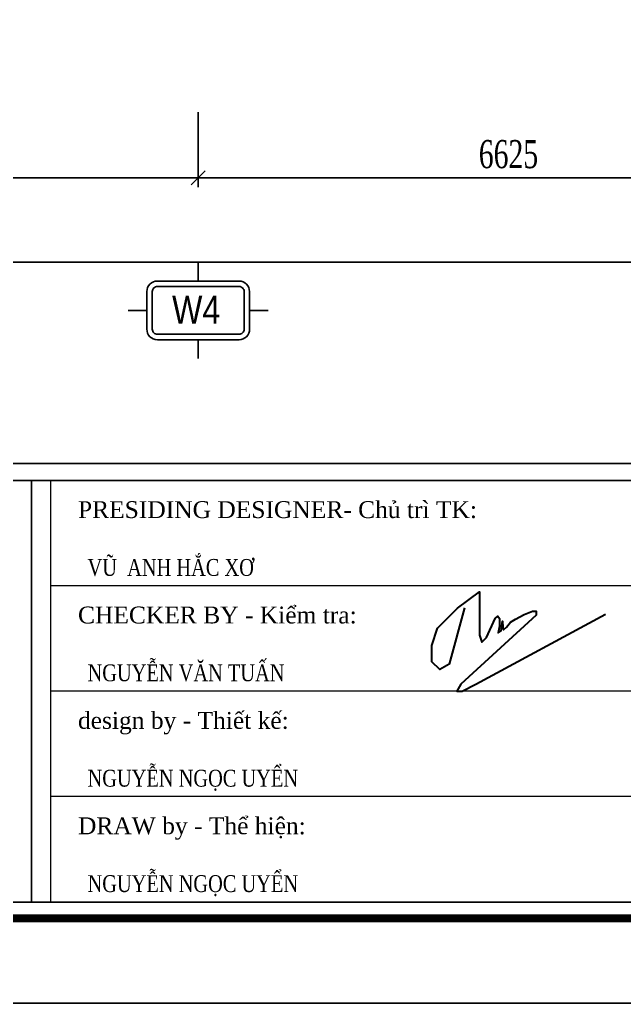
# Model space of a CAD drawing. Header units: inches. Extents: x 315041 to 662841, y -45540 to -35018.
# Drawn here: x 331602.1 to 331666.6, y -36581.1 to -36476.1 of the extents above; entities that cross this region are included whole.
import ezdxf
from ezdxf.enums import TextEntityAlignment as Align

# ---------------------------------------------------------------- set-up
doc = ezdxf.new("R2010")
doc.units = ezdxf.units.IN
doc.header["$MEASUREMENT"] = 0
for name, color, linetype in [('1', 1, 'Continuous'), ('2', 2, 'Continuous'), ('3', 3, 'Continuous'), ('7', 7, 'Continuous'), ('8', 8, 'Continuous'), ('BAO KHUNG', 31, 'Continuous')]:
    doc.layers.add(name, color=color, linetype=linetype)
doc.layers.add('Cover text', color=7, linetype='Continuous', true_color=0x52370f)
doc.layers.add('S-Hatch', color=8, linetype='Continuous', lineweight=9)
doc.styles.add('hx2', font='VHARIALN.TTF')
doc.styles.add('ST1', font='times.ttf', dxfattribs={"width": 0.7})
doc.styles.add('ST3', font='times.ttf', dxfattribs={"width": 0.8})
doc.dimstyles.new('100', dxfattribs={"dimtxt": 3, "dimasz": 1.5, "dimexe": 1, "dimexo": 0, "dimgap": 1, "dimtad": 1, "dimdec": 0, "dimlfac": 100, "dimzin": 0, "dimdsep": 46, "dimtxsty": 'ST1', "dimblk": 'OBLIQUE', "dimcen": 1, "dimdle": 1, "dimclrd": 8, "dimclre": 8, "dimclrt": 3, "dimadec": 0, "dimazin": 0, "dimtfac": 1, "dimtdec": 0, "dimtix": 1, "dimtmove": 1, "dimatfit": 3, "dimfxl": 0, "dimtfill": 1, "dimtolj": 1, "dimtzin": 0, "dimlwd": -1, "dimlwe": -1, "dimarcsym": 1})

# ---------------------------------------------------------------- blocks, each defined once
blk = doc.blocks.new('A$C3be9bcc6')
at = {"layer": '1', "color": 5, "lineweight": 30}
blk.add_lwpolyline([(0.81, 8.89), (-0.84, 2.88), (-1.85, 2.33), (-2.68, 3.13), (-2.68, 4.9), (-2.07, 6.74), (0.04, 8.88), (2.4, 10.63), (2.4, 6), (2.65, 5.25), (3.15, 5.75), (4.09, 7.78), (4.36, 8), (4.55, 7.76), (4.55, 6.96), (4.38, 6.24), (4.73, 6.44), (4.87, 7.5), (4.91, 6.81), (4.96, 6.56), (5.3, 6.85), (5.71, 7.36), (6.26, 7.68), (7.16, 8.21), (8.05, 8.54), (8.45, 8.54), (8.45, 8.14), (0.41, 0.75), (0, 0), (0.54, 0), (2.01, 0.75), (15.87, 8.23)], dxfattribs=at)
blk = doc.blocks.new('A$C75D82031')
at = {"layer": '2', "color": 157, "linetype": 'Continuous'}
blk.add_lwpolyline([(0, 420), (594, 420), (594, 0), (0, 0)], close=True, dxfattribs=at)
at = {"layer": '7', "color": 147, "linetype": 'Continuous'}
blk.add_lwpolyline([(12.33, 57.61), (581.67, 57.61), (581.67, 409.19), (12.33, 409.19)], close=True, dxfattribs=at)
at = {"layer": 'BAO KHUNG', "color": 167, "linetype": 'Continuous', "const_width": 0.871}
blk.add_lwpolyline([(10.59, 9.07), (583.41, 9.07), (583.41, 410.93), (10.59, 410.93)], close=True, dxfattribs=at)
at = {"layer": 'BAO KHUNG', "color": 7}
for points in [[(144.95, 55.81), (285.8, 55.81), (285.8, 10.81), (144.95, 10.81)], [(211.89, 55.81), (474.14, 55.81), (474.14, 10.81), (211.89, 10.81)]]:
    blk.add_lwpolyline(points, close=True, dxfattribs=at)
at = {"layer": 'S-Hatch'}
for p, q in [((213.95, 10.81), (213.95, 55.81)), ((285.8, 44.56), (213.95, 44.56)), ((285.8, 33.31), (213.95, 33.31)), ((285.8, 22.06), (213.95, 22.06))]:
    blk.add_line(p, q, dxfattribs=at)
blk.add_blockref('A$C3be9bcc6', (257.32, 33.31))
at = {"layer": 'BAO KHUNG', "color": 7, "linetype": 'Continuous', "style": 'ST3'}
for s, p in [('PRESIDING DESIGNER- Chủ trì TK:', (216.86, 51.8)), ('CHECKER BY - Kiểm tra:', (216.86, 40.55)), ('design by - Thiết kế:', (216.86, 29.3)), ('DRAW by - Thể hiện:', (216.86, 18.05))]:
    blk.add_text(s, height=1.8, dxfattribs=at).set_placement(p)
at = {"layer": 'Cover text', "linetype": 'Continuous', "style": 'ST3', "width": 0.8}
for s, p in [('VŨ  ANH HẮC XƠ', (217.88, 45.63)), ('NGUYỄN VĂN TUẤN', (217.88, 34.38)), ('NGUYỄN NGỌC UYỂN', (217.88, 23.13)), ('NGUYỄN NGỌC UYỂN', (217.88, 11.88))]:
    blk.add_text(s, height=1.8, dxfattribs=at).set_placement(p)
blk = doc.blocks.new('_Oblique')
at = {"color": 0, "linetype": 'ByBlock', "lineweight": -2}
blk.add_line((-0.5, -0.5), (0.5, 0.5), dxfattribs=at)
blk = doc.blocks.new('*D775')
at = {"color": 8, "linetype": 'Continuous', "transparency": 16777216}
for p, q in [((331554.88, -36486), (331554.88, -36494.02)), ((331621.13, -36486), (331621.13, -36494.02)), ((331553.88, -36493.02), (331622.13, -36493.02))]:
    blk.add_line(p, q, dxfattribs=at)
at = {"layer": 'Defpoints', "color": 0, "transparency": 16777216}
for p in [(331554.88, -36486), (331621.13, -36486), (331621.13, -36493.02)]:
    blk.add_point(p, dxfattribs=at)
at = {"color": 8, "transparency": 16777216, "xscale": 1.5, "yscale": 1.5, "zscale": 1.5, "rotation": 180}
blk.add_blockref('_Oblique', (331554.88, -36493.02), dxfattribs=at)
at = {"color": 8, "transparency": 16777216, "xscale": 1.5, "yscale": 1.5, "zscale": 1.5}
blk.add_blockref('_Oblique', (331621.13, -36493.02), dxfattribs=at)
at = {"color": 3, "transparency": 16777216, "insert": (331588.01, -36490.5), "char_height": 3, "attachment_point": 5, "style": 'ST1', "bg_fill": 3, "box_fill_scale": 1.25, "bg_fill_color": 256, "bg_fill_true_color": 13158600, "bg_fill_transparency": 11360224}
blk.add_mtext('\\A1;6625', dxfattribs=at)
blk = doc.blocks.new('*D776')
at = {"color": 8, "linetype": 'Continuous', "transparency": 16777216}
for p, q in [((331621.13, -36486), (331621.13, -36494.02)), ((331687.38, -36487.5), (331687.38, -36494.02)), ((331620.13, -36493.02), (331688.38, -36493.02))]:
    blk.add_line(p, q, dxfattribs=at)
at = {"layer": 'Defpoints', "color": 0, "transparency": 16777216}
for p in [(331621.13, -36486), (331687.38, -36487.5), (331687.38, -36493.02)]:
    blk.add_point(p, dxfattribs=at)
at = {"color": 8, "transparency": 16777216, "xscale": 1.5, "yscale": 1.5, "zscale": 1.5, "rotation": 180}
blk.add_blockref('_Oblique', (331621.13, -36493.02), dxfattribs=at)
at = {"color": 8, "transparency": 16777216, "xscale": 1.5, "yscale": 1.5, "zscale": 1.5}
blk.add_blockref('_Oblique', (331687.38, -36493.02), dxfattribs=at)
at = {"color": 3, "transparency": 16777216, "insert": (331654.26, -36490.5), "char_height": 3, "attachment_point": 5, "style": 'ST1', "bg_fill": 3, "box_fill_scale": 1.25, "bg_fill_color": 256, "bg_fill_true_color": 13158600, "bg_fill_transparency": 11360224}
blk.add_mtext('\\A1;6625', dxfattribs=at)
blk = doc.blocks.new('*D779')
at = {"color": 8, "linetype": 'Continuous', "transparency": 16777216}
for p, q in [((331554.88, -36486), (331554.88, -36503.03)), ((331819.88, -36486), (331819.88, -36503.03)), ((331553.88, -36502.03), (331820.88, -36502.03))]:
    blk.add_line(p, q, dxfattribs=at)
at = {"layer": 'Defpoints', "color": 0, "transparency": 16777216}
for p in [(331554.88, -36486), (331819.88, -36486), (331819.88, -36502.03)]:
    blk.add_point(p, dxfattribs=at)
at = {"color": 8, "transparency": 16777216, "xscale": 1.5, "yscale": 1.5, "zscale": 1.5, "rotation": 180}
blk.add_blockref('_Oblique', (331554.88, -36502.03), dxfattribs=at)
at = {"color": 8, "transparency": 16777216, "xscale": 1.5, "yscale": 1.5, "zscale": 1.5}
blk.add_blockref('_Oblique', (331819.88, -36502.03), dxfattribs=at)
at = {"color": 3, "transparency": 16777216, "insert": (331687.38, -36499.51), "char_height": 3, "attachment_point": 5, "style": 'ST1', "bg_fill": 3, "box_fill_scale": 1.25, "bg_fill_color": 256, "bg_fill_true_color": 13158600, "bg_fill_transparency": 11360224}
blk.add_mtext('\\A1;26500', dxfattribs=at)
blk = doc.blocks.new('TENTRUC')
at = {"layer": '7'}
for p, q in [((0, 8.27), (0, 10.26)), ((-7.48, 5.13), (-5.48, 5.13)), ((5.48, 5.13), (7.48, 5.13)), ((0, 0), (0, 2))]:
    blk.add_line(p, q, dxfattribs=at)
blk.add_lwpolyline([(-4.36, 8.27), (4.36, 8.27, -0.414214), (5.48, 7.14), (5.48, 3.12, -0.414214), (4.36, 2), (-4.36, 2, -0.414214), (-5.48, 3.12), (-5.48, 7.14, -0.414214)], format="xyb", close=True, dxfattribs=at)
at = {"layer": '8', "ltscale": 15}
blk.add_lwpolyline([(-4.36, 7.68), (4.36, 7.68, -0.414214), (4.9, 7.14), (4.9, 3.12, -0.414214), (4.36, 2.58), (-4.36, 2.58, -0.414214), (-4.9, 3.12), (-4.9, 7.14, -0.414214)], format="xyb", close=True, dxfattribs=at)
at = {"layer": '3', "style": 'hx2'}
blk.add_attdef('TR', text='', height=2.9, dxfattribs=at).set_placement((-0.16, 3.83), align=Align.CENTER)

msp = doc.modelspace()

# ---------------------------------------------------------------- block references
at = {"color": 1}
msp.add_blockref('A$C75D82031', (331391.4423, -36581.1298), dxfattribs=at)

# ---------------------------------------------------------------- next in the draw order: dimensions: what is measured, and where the dimension line sits
at = {"color": 8}
dim = msp.add_linear_dim(base=(331621.1349, -36493.021), p1=(331554.8849, -36485.9976), p2=(331621.1349, -36485.9976), dimstyle='100', dxfattribs=at)
dim.commit()
dim.dimension.update_dxf_attribs({"geometry": '*D775', "text_midpoint": (331588.0099, -36490.495)})

# ---------------------------------------------------------------- next in the draw order: dimensions: what is measured, and where the dimension line sits
dim = msp.add_linear_dim(base=(331687.3849, -36493.021), p1=(331621.1349, -36485.9976), p2=(331687.3849, -36487.4976), dimstyle='100', dxfattribs=at)
dim.commit()
dim.dimension.update_dxf_attribs({"geometry": '*D776', "text_midpoint": (331654.2599, -36490.495)})

# ---------------------------------------------------------------- next in the draw order: dimensions: what is measured, and where the dimension line sits
dim = msp.add_linear_dim(base=(331819.8849, -36502.031), p1=(331554.8849, -36485.9976), p2=(331819.8849, -36485.9976), dimstyle='100', dxfattribs=at)
dim.commit()
dim.dimension.update_dxf_attribs({"geometry": '*D779', "text_midpoint": (331687.3849, -36499.505)})

# ---------------------------------------------------------------- next in the draw order: linework, layer by layer
msp.add_lwpolyline([(331403.7734, -36347.7298), (331973.1113, -36347.7298), (331973.1113, -36523.5197), (331403.7734, -36523.5197)], close=True, dxfattribs=at)

# ---------------------------------------------------------------- next in the draw order: block references
at = {"layer": '3'}
ref = msp.add_blockref('TENTRUC', (331621.1349, -36502.031), dxfattribs=dict(at, xscale=-1, rotation=180))
ref.add_attrib('TR', 'W4', dxfattribs={"layer": '0', "height": 3, "style": 'hx2'}).set_placement((331620.9185, -36508.5843), align=Align.CENTER)

doc.saveas('drawing.dxf')
